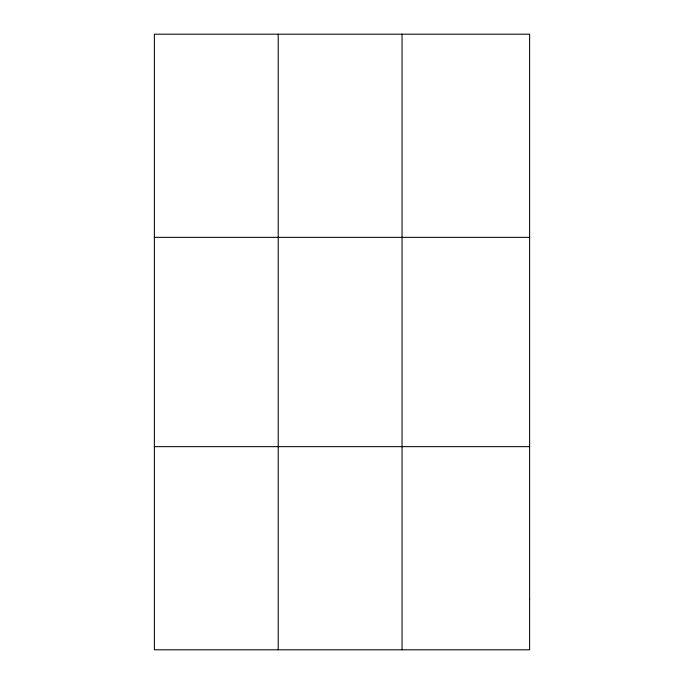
<?xml version="1.0" encoding="UTF-8"?>
<svg xmlns="http://www.w3.org/2000/svg" width="684" height="684" viewBox="0 0 684 684"><rect width="100%" height="100%" fill="white"/><g stroke="black" fill="none" stroke-linecap="round" stroke-linejoin="round"><path stroke-width="1.03" d="M278.208 649.8L278.208 34.2M402.038 649.8L402.038 34.2M154.379 237.348L529.621 237.348M154.379 446.652L529.621 446.652M529.621 599.013L529.621 649.8L154.379 649.8L154.379 34.2L529.621 34.2L529.621 599.013"/></g></svg>
